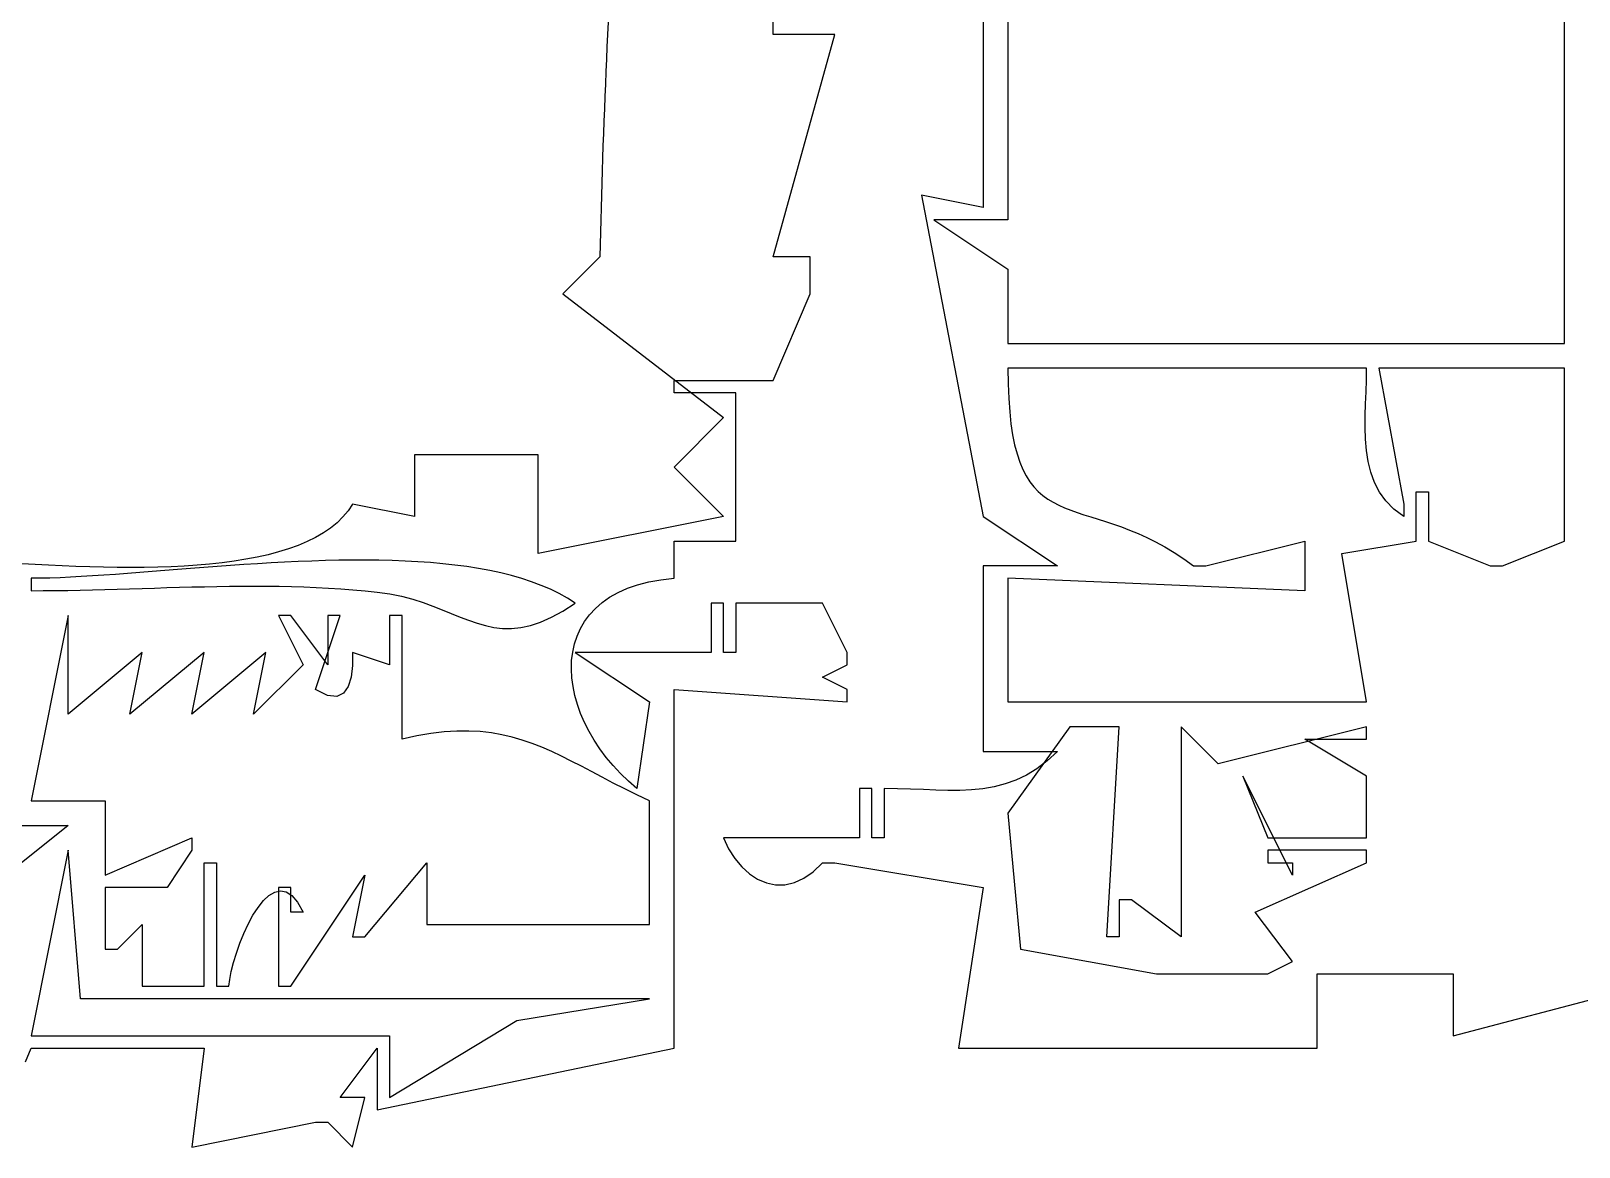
# Model space of a CAD drawing. Header units: metres. Extents: x 249 to 997, y 92 to 756.
# Drawn here: x 459 to 584.2, y 476 to 566.3 of the extents above; entities that cross this region are included whole.
import ezdxf

# ---------------------------------------------------------------- set-up
doc = ezdxf.new("R2010")
doc.units = ezdxf.units.M

msp = doc.modelspace()

# ---------------------------------------------------------------- linework, layer by layer
for p, q in [((583, 541), (583, 591)), ((519, 566), (519, 578)), ((536, 576), (536, 552)), ((538, 577), (538, 551)), ((505.619, 565.993), (505.5729, 564.9895)), ((505.6664, 566.9967), (505.619, 565.993)), ((519, 548), (524, 566)), ((524, 566), (519, 566)), ((505.5729, 564.9895), (505.528, 563.9861)), ((505.528, 563.9861), (505.4843, 562.983)), ((505.4843, 562.983), (505.4419, 561.9802)), ((505.4009, 560.9777), (505.3612, 559.9757)), ((505.4419, 561.9802), (505.4009, 560.9777)), ((505.3612, 559.9757), (505.3228, 558.9741)), ((505.3228, 558.9741), (505.2859, 557.9729)), ((505.2859, 557.9729), (505.2504, 556.9724)), ((505.2164, 555.9724), (505.1838, 554.973)), ((505.2504, 556.9724), (505.2164, 555.9724)), ((505.1838, 554.973), (505.1528, 553.9744)), ((505.1528, 553.9744), (505.1233, 552.9765)), ((505.1233, 552.9765), (505.0954, 551.9794)), ((536, 552), (531, 553)), ((531, 553), (536, 527)), ((505.069, 550.9832), (505.0443, 549.9878)), ((505.0954, 551.9794), (505.069, 550.9832)), ((538, 551), (532, 551)), ((532, 551), (538, 547)), ((505.0443, 549.9878), (505.0213, 548.9934)), ((505.0213, 548.9934), (505, 548)), ((505, 548), (502, 545)), ((522, 548), (519, 548)), ((522, 545), (522, 548)), ((538, 547), (538, 541)), ((502, 545), (515, 535)), ((519, 538), (522, 545)), ((538, 541), (583, 541)), ((538, 539), (538.0153, 537.7231)), ((567, 539), (538, 539)), ((566.9864, 538.0518), (567, 539)), ((583, 539), (568, 539)), ((568, 539), (570, 528)), ((583, 525), (583, 539)), ((511, 537), (511, 538)), ((511, 538), (519, 538)), ((538.0153, 537.7231), (538.0612, 536.5501)), ((566.9177, 536.1254), (566.9545, 537.0914)), ((566.9545, 537.0914), (566.9864, 538.0518)), ((516, 537), (511, 537)), ((516, 525), (516, 537)), ((538.0612, 536.5501), (538.1372, 535.4759)), ((566.8892, 535.1602), (566.9177, 536.1254)), ((515, 535), (511, 531)), ((538.1372, 535.4759), (538.2427, 534.4952)), ((566.8825, 534.2025), (566.8892, 535.1602)), ((538.2427, 534.4952), (538.3775, 533.6029)), ((538.3775, 533.6029), (538.5409, 532.7938)), ((566.9108, 533.2588), (566.8825, 534.2025)), ((538.5409, 532.7938), (538.7327, 532.0628)), ((538.7327, 532.0628), (538.9523, 531.4048)), ((566.9876, 532.3357), (566.9108, 533.2588)), ((567.126, 531.4396), (566.9876, 532.3357)), ((491, 532), (490, 532)), ((490, 532), (490, 527)), ((500, 532), (491, 532)), ((500, 524), (500, 532)), ((511, 531), (515, 527)), ((538.9523, 531.4048), (539.1994, 530.8146)), ((539.1994, 530.8146), (539.4734, 530.2869)), ((567.3396, 530.5773), (567.126, 531.4396)), ((539.4734, 530.2869), (539.774, 529.8167)), ((539.774, 529.8167), (540.1006, 529.3989)), ((567.6415, 529.7551), (567.3396, 530.5773)), ((568.0452, 528.9798), (567.6415, 529.7551)), ((540.1006, 529.3989), (540.4529, 529.0281)), ((540.4529, 529.0281), (540.8305, 528.6994)), ((540.8305, 528.6994), (541.2328, 528.4075)), ((541.2328, 528.4075), (541.6594, 528.1472)), ((568.5639, 528.2578), (568.0452, 528.9798)), ((571, 525), (571, 529)), ((571, 529), (572, 529)), ((572, 529), (572, 525)), ((484.6441, 527.4629), (484.2276, 526.9622)), ((485, 528), (484.6441, 527.4629)), ((490, 527), (485, 528)), ((541.6594, 528.1472), (542.11, 527.9135)), ((542.11, 527.9135), (542.584, 527.7011)), ((542.584, 527.7011), (543.081, 527.505)), ((543.081, 527.505), (543.6006, 527.3199)), ((543.6006, 527.3199), (544.1424, 527.1406)), ((544.1424, 527.1406), (544.7059, 526.9621)), ((569.2111, 527.5956), (568.5639, 528.2578)), ((570, 527), (569.2111, 527.5956)), ((570, 528), (570, 527)), ((483.2225, 526.0656), (482.6391, 525.6675)), ((483.7529, 526.4968), (483.2225, 526.0656)), ((484.2276, 526.9622), (483.7529, 526.4968)), ((515, 527), (500, 524)), ((536, 527), (542, 523)), ((544.7059, 526.9621), (545.2906, 526.7792)), ((545.2906, 526.7792), (545.8961, 526.5867)), ((545.8961, 526.5867), (546.522, 526.3795)), ((546.522, 526.3795), (547.1679, 526.1523)), ((547.1679, 526.1523), (547.8333, 525.9001)), ((547.8333, 525.9001), (548.5177, 525.6177)), ((480.5959, 524.6603), (479.8257, 524.3833)), ((481.3233, 524.966), (480.5959, 524.6603)), ((482.0052, 525.3013), (481.3233, 524.966)), ((482.6391, 525.6675), (482.0052, 525.3013)), ((511, 522), (511, 525)), ((511, 525), (516, 525)), ((548.5177, 525.6177), (549.2207, 525.2999)), ((549.2207, 525.2999), (549.942, 524.9416)), ((549.942, 524.9416), (550.6809, 524.5376)), ((550.6809, 524.5376), (551.4372, 524.0828)), ((554, 523), (562, 525)), ((562, 525), (562, 521)), ((565, 524), (571, 525)), ((572, 525), (577, 523)), ((578, 523), (583, 525)), ((475.42, 523.3875), (474.4458, 523.2584)), ((476.3666, 523.5384), (475.42, 523.3875)), ((477.283, 523.7124), (476.3666, 523.5384)), ((478.1666, 523.9104), (477.283, 523.7124)), ((479.015, 524.1337), (478.1666, 523.9104)), ((479.5097, 523.3027), (478.4094, 523.244)), ((479.8257, 524.3833), (479.015, 524.1337)), ((480.6106, 523.3542), (479.5097, 523.3027)), ((481.7104, 523.3976), (480.6106, 523.3542)), ((482.8075, 523.432), (481.7104, 523.3976)), ((483.9003, 523.4563), (482.8075, 523.432)), ((484.9872, 523.4697), (483.9003, 523.4563)), ((486.0665, 523.4712), (484.9872, 523.4697)), ((487.1368, 523.46), (486.0665, 523.4712)), ((488.1962, 523.4349), (487.1368, 523.46)), ((489.2434, 523.3952), (488.1962, 523.4349)), ((490.2765, 523.3399), (489.2434, 523.3952)), ((491.294, 523.2681), (490.2765, 523.3399)), ((492.2944, 523.1787), (491.294, 523.2681)), ((551.4372, 524.0828), (552.2104, 523.5719)), ((552.2104, 523.5719), (553, 523)), ((567, 512), (565, 524)), ((459.3322, 523.1202), (458.2491, 523.1847)), ((460.4259, 523.0607), (459.3322, 523.1202)), ((460.5345, 522.0236), (459.7508, 522.006)), ((461.5275, 523.0074), (460.4259, 523.0607)), ((461.3493, 522.0518), (460.5345, 522.0236)), ((462.1937, 522.0896), (461.3493, 522.0518)), ((462.6347, 522.9615), (461.5275, 523.0074)), ((463.0661, 522.1362), (462.1937, 522.0896)), ((463.7447, 522.9239), (462.6347, 522.9615)), ((463.9648, 522.1905), (463.0661, 522.1362)), ((464.8552, 522.8959), (463.7447, 522.9239)), ((464.8882, 522.2517), (463.9648, 522.1905)), ((465.9634, 522.8786), (464.8552, 522.8959)), ((465.8347, 522.3188), (464.8882, 522.2517)), ((466.8028, 522.3908), (465.8347, 522.3188)), ((467.0669, 522.8731), (465.9634, 522.8786)), ((467.7907, 522.4669), (466.8028, 522.3908)), ((468.1632, 522.8804), (467.0669, 522.8731)), ((468.7969, 522.5461), (467.7907, 522.4669)), ((469.2497, 522.9018), (468.1632, 522.8804)), ((469.8198, 522.6275), (468.7969, 522.5461)), ((470.3238, 522.9384), (469.2497, 522.9018)), ((470.8578, 522.7101), (469.8198, 522.6275)), ((471.383, 522.9912), (470.3238, 522.9384)), ((471.9092, 522.7929), (470.8578, 522.7101)), ((472.4248, 523.0614), (471.383, 522.9912)), ((472.9724, 522.8752), (471.9092, 522.7929)), ((473.4466, 523.1501), (472.4248, 523.0614)), ((474.0458, 522.9558), (472.9724, 522.8752)), ((474.4458, 523.2584), (473.4466, 523.1501)), ((475.1278, 523.034), (474.0458, 522.9558)), ((476.2169, 523.1087), (475.1278, 523.034)), ((477.3113, 523.179), (476.2169, 523.1087)), ((478.4094, 523.244), (477.3113, 523.179)), ((493.2759, 523.0709), (492.2944, 523.1787)), ((494.237, 522.9438), (493.2759, 523.0709)), ((495.1761, 522.7964), (494.237, 522.9438)), ((496.0915, 522.6277), (495.1761, 522.7964)), ((496.9817, 522.4369), (496.0915, 522.6277)), ((497.845, 522.2229), (496.9817, 522.4369)), ((498.6798, 521.985), (497.845, 522.2229)), ((542, 523), (536, 523)), ((536, 523), (536, 508)), ((553, 523), (554, 523)), ((577, 523), (578, 523)), ((459.7508, 522.006), (459, 522)), ((459, 522), (459, 521)), ((459, 521), (459.9856, 521.0033)), ((459.9856, 521.0033), (460.9749, 521.0127)), ((460.9749, 521.0127), (461.9675, 521.0274)), ((461.9675, 521.0274), (462.9631, 521.0467)), ((462.9631, 521.0467), (463.9615, 521.0698)), ((463.9615, 521.0698), (464.9623, 521.096)), ((464.9623, 521.096), (465.9652, 521.1244)), ((465.9652, 521.1244), (466.9699, 521.1543)), ((466.9699, 521.1543), (467.9762, 521.185)), ((467.9762, 521.185), (468.9838, 521.2157)), ((468.9838, 521.2157), (469.9923, 521.2455)), ((469.9923, 521.2455), (471.0014, 521.2739)), ((471.0014, 521.2739), (472.011, 521.2999)), ((472.011, 521.2999), (473.0206, 521.3228)), ((473.0206, 521.3228), (474.03, 521.3418)), ((474.03, 521.3418), (475.0389, 521.3563)), ((475.0389, 521.3563), (476.047, 521.3653)), ((476.047, 521.3653), (477.054, 521.3683)), ((477.054, 521.3683), (478.0597, 521.3643)), ((478.0597, 521.3643), (479.0636, 521.3526)), ((479.0636, 521.3526), (480.0655, 521.3325)), ((480.0655, 521.3325), (481.0652, 521.3032)), ((481.0652, 521.3032), (482.0623, 521.2639)), ((482.0623, 521.2639), (483.0566, 521.2139)), ((483.0566, 521.2139), (484.0477, 521.1524)), ((484.0477, 521.1524), (485.0354, 521.0786)), ((485.0354, 521.0786), (486.0193, 520.9918)), ((486.0193, 520.9918), (486.9992, 520.8912)), ((486.9992, 520.8912), (488.0179, 520.7458)), ((499.4845, 521.722), (498.6798, 521.985)), ((500.2574, 521.4332), (499.4845, 521.722)), ((500.9971, 521.1175), (500.2574, 521.4332)), ((501.7018, 520.774), (500.9971, 521.1175)), ((502.37, 520.4018), (501.7018, 520.774)), ((505.7837, 520.4752), (506.4661, 520.8607)), ((506.4661, 520.8607), (507.2217, 521.1979)), ((507.2217, 521.1979), (508.0515, 521.4836)), ((508.0515, 521.4836), (508.957, 521.7146)), ((508.957, 521.7146), (509.9394, 521.8878)), ((509.9394, 521.8878), (511, 522)), ((562, 521), (538, 522)), ((538, 522), (538, 512)), ((488.0179, 520.7458), (488.9701, 520.5492)), ((488.9701, 520.5492), (489.8631, 520.3115)), ((489.8631, 520.3115), (490.7042, 520.0432)), ((490.7042, 520.0432), (491.5005, 519.7545)), ((491.5005, 519.7545), (492.2593, 519.4558)), ((502.0059, 519.3554), (503, 520)), ((503, 520), (502.37, 520.4018)), ((504.1618, 519.0606), (504.6328, 519.572)), ((504.6328, 519.572), (505.173, 520.0446)), ((505.173, 520.0446), (505.7837, 520.4752)), ((515, 520), (514, 520)), ((514, 520), (514, 516)), ((515, 516), (515, 520)), ((523, 520), (516, 520)), ((516, 520), (516, 516)), ((525, 516), (523, 520)), ((462, 519), (459, 504)), ((462, 511), (462, 519)), ((480, 519), (479, 519)), ((479, 519), (481, 515)), ((483, 515), (480, 519)), ((482, 513), (484, 519)), ((484, 519), (483, 519)), ((483, 519), (483, 515)), ((489, 519), (488, 519)), ((488, 519), (488, 515)), ((489, 509), (489, 519)), ((492.2593, 519.4558), (492.9879, 519.1574)), ((492.9879, 519.1574), (493.6935, 518.8695)), ((493.6935, 518.8695), (494.3832, 518.6026)), ((494.3832, 518.6026), (495.0645, 518.367)), ((495.0645, 518.367), (495.7444, 518.1729)), ((499.378, 518.1873), (500.2022, 518.4594)), ((500.2022, 518.4594), (501.0757, 518.8453)), ((501.0757, 518.8453), (502.0059, 519.3554)), ((503.4224, 517.9343), (503.7588, 518.5137)), ((503.7588, 518.5137), (504.1618, 519.0606)), ((495.7444, 518.1729), (496.4303, 518.0307)), ((496.4303, 518.0307), (497.1293, 517.9507)), ((497.1293, 517.9507), (497.8488, 517.9433)), ((497.8488, 517.9433), (498.5959, 518.0187)), ((498.5959, 518.0187), (499.378, 518.1873)), ((502.9446, 516.6911), (503.1514, 517.3257)), ((503.1514, 517.3257), (503.4224, 517.9343)), ((468, 516), (462, 511)), ((473, 516), (467, 511)), ((467, 511), (468, 516)), ((478, 516), (472, 511)), ((472, 511), (473, 516)), ((477, 511), (478, 516)), ((485, 516), (484.9864, 514.951)), ((488, 515), (485, 516)), ((502.7181, 515.3565), (502.8006, 516.0336)), ((502.8006, 516.0336), (502.9446, 516.6911)), ((514, 516), (503, 516)), ((503, 516), (509, 512)), ((516, 516), (515, 516)), ((525, 515), (525, 516)), ((481, 515), (477, 511)), ((484.9864, 514.951), (484.8806, 514.0137)), ((502.6959, 514.6628), (502.7181, 515.3565)), ((502.7328, 513.9558), (502.6959, 514.6628)), ((523, 514), (525, 515)), ((484.6549, 513.2452), (484.2817, 512.7026)), ((484.8806, 514.0137), (484.6549, 513.2452)), ((502.8273, 513.2387), (502.7328, 513.9558)), ((525, 513), (523, 514)), ((482.9819, 512.5229), (482, 513)), ((483.7333, 512.4428), (482.9819, 512.5229)), ((484.2817, 512.7026), (483.7333, 512.4428)), ((502.9784, 512.5146), (502.8273, 513.2387)), ((503.1846, 511.7867), (502.9784, 512.5146)), ((509, 512), (508, 505)), ((511, 484), (511, 513)), ((511, 513), (525, 512)), ((525, 512), (525, 513)), ((538, 512), (567, 512)), ((503.4446, 511.0582), (503.1846, 511.7867)), ((503.7573, 510.3323), (503.4446, 511.0582)), ((492.4125, 509.577), (491.3373, 509.4505)), ((493.4328, 509.6418), (492.4125, 509.577)), ((494.4042, 509.6484), (493.4328, 509.6418)), ((495.3324, 509.5999), (494.4042, 509.6484)), ((496.2232, 509.4996), (495.3324, 509.5999)), ((497.0822, 509.3508), (496.2232, 509.4996)), ((504.1214, 509.6122), (503.7573, 510.3323)), ((504.5355, 508.901), (504.1214, 509.6122)), ((543, 510), (538, 503)), ((547, 510), (543, 510)), ((546, 493), (547, 510)), ((555, 507), (552, 510)), ((552, 510), (552, 493)), ((567, 510), (555, 507)), ((567, 509), (567, 510)), ((490.2018, 509.2593), (489, 509)), ((491.3373, 509.4505), (490.2018, 509.2593)), ((497.9152, 509.1567), (497.0822, 509.3508)), ((498.7281, 508.9207), (497.9152, 509.1567)), ((499.5265, 508.6459), (498.7281, 508.9207)), ((500.3161, 508.3356), (499.5265, 508.6459)), ((501.1029, 507.9932), (500.3161, 508.3356)), ((504.9984, 508.202), (504.5355, 508.901)), ((567, 506), (562, 509)), ((562, 509), (567, 509)), ((501.8924, 507.6218), (501.1029, 507.9932)), ((502.6905, 507.2247), (501.8924, 507.6218)), ((503.5029, 506.8052), (502.6905, 507.2247)), ((505.5088, 507.5182), (504.9984, 508.202)), ((506.0654, 506.853), (505.5088, 507.5182)), ((536, 508), (542, 508)), ((541.1784, 507.2359), (540.3455, 506.6022)), ((542, 508), (541.1784, 507.2359)), ((504.3354, 506.3665), (503.5029, 506.8052)), ((505.1936, 505.9119), (504.3354, 506.3665)), ((506.0835, 505.4447), (505.1936, 505.9119)), ((506.667, 506.2094), (506.0654, 506.853)), ((507.3123, 505.5907), (506.667, 506.2094)), ((539.5001, 506.0872), (538.6413, 505.6796)), ((540.3455, 506.6022), (539.5001, 506.0872)), ((561, 498), (557, 506)), ((557, 506), (559, 501)), ((567, 501), (567, 506)), ((507.0107, 504.9682), (506.0835, 505.4447)), ((507.9809, 504.4855), (507.0107, 504.9682)), ((508, 505), (507.3123, 505.5907)), ((509, 504), (507.9809, 504.4855)), ((527, 505), (526, 505)), ((526, 505), (526, 501)), ((527, 501), (527, 505)), ((529.0771, 504.9838), (528, 505)), ((528, 505), (528, 501)), ((530.1292, 504.9489), (529.0771, 504.9838)), ((531.1572, 504.9066), (530.1292, 504.9489)), ((532.1621, 504.8684), (531.1572, 504.9066)), ((533.1452, 504.8458), (532.1621, 504.8684)), ((534.1073, 504.8502), (533.1452, 504.8458)), ((535.0495, 504.8932), (534.1073, 504.8502)), ((535.973, 504.9862), (535.0495, 504.8932)), ((536.8787, 505.1406), (535.973, 504.9862)), ((537.7678, 505.3679), (536.8787, 505.1406)), ((538.6413, 505.6796), (537.7678, 505.3679)), ((459, 504), (465, 504)), ((465, 504), (465, 498)), ((509, 494), (509, 504)), ((457, 502), (462, 502)), ((462, 502), (457, 498)), ((538, 503), (539, 492)), ((465, 498), (472, 501)), ((472, 501), (472, 500)), ((526, 501), (515, 501)), ((515, 501), (515.4137, 500.1215)), ((528, 501), (527, 501)), ((559, 501), (567, 501)), ((462, 500), (459, 485)), ((463, 488), (462, 500)), ((472, 500), (470, 497)), ((515.4137, 500.1215), (515.9062, 499.3389)), ((567, 500), (559, 500)), ((559, 500), (559, 499)), ((567, 499), (567, 500)), ((473, 489), (473, 499)), ((473, 499), (474, 499)), ((474, 499), (474, 489)), ((486, 493), (491, 499)), ((491, 499), (491, 494)), ((515.9062, 499.3389), (516.4676, 498.6623)), ((516.4676, 498.6623), (517.0882, 498.1017)), ((521.5018, 497.7375), (522.2607, 498.2705)), ((522.2607, 498.2705), (523, 499)), ((523, 499), (524, 499)), ((524, 499), (536, 497)), ((558, 495), (567, 499)), ((559, 499), (561, 499)), ((561, 499), (561, 498)), ((470, 497), (465, 497)), ((465, 497), (465, 492)), ((480, 497), (479, 497)), ((479, 497), (479, 489)), ((480, 489), (486, 498)), ((480, 495), (480, 497)), ((486, 498), (485, 493)), ((517.0882, 498.1017), (517.758, 497.6672)), ((517.758, 497.6672), (518.4672, 497.3688)), ((518.4672, 497.3688), (519.2061, 497.2166)), ((519.2061, 497.2166), (519.9647, 497.2206)), ((519.9647, 497.2206), (520.7332, 497.3909)), ((520.7332, 497.3909), (521.5018, 497.7375)), ((536, 497), (534, 484)), ((477.3619, 495.3851), (477.7946, 495.9286)), ((477.7946, 495.9286), (478.2433, 496.351)), ((478.2433, 496.351), (478.7033, 496.6284)), ((478.7033, 496.6284), (479.1696, 496.7367)), ((479.1696, 496.7367), (479.6373, 496.6519)), ((479.6373, 496.6519), (480.1015, 496.3502)), ((480.1015, 496.3502), (480.5574, 495.8076)), ((480.5574, 495.8076), (481, 495)), ((548, 496), (547, 496)), ((547, 496), (547, 493)), ((552, 493), (548, 496)), ((476.5644, 494.0307), (476.9502, 494.7445)), ((476.9502, 494.7445), (477.3619, 495.3851)), ((481, 495), (480, 495)), ((561, 491), (558, 495)), ((466, 492), (468, 494)), ((468, 494), (468, 489)), ((475.8901, 492.4796), (476.2094, 493.2678)), ((476.2094, 493.2678), (476.5644, 494.0307)), ((491, 494), (509, 494)), ((465, 492), (466, 492)), ((475.6113, 491.6902), (475.8901, 492.4796)), ((485, 493), (486, 493)), ((539, 492), (550, 490)), ((547, 493), (546, 493)), ((475.1951, 490.2037), (475.3781, 490.9236)), ((475.3781, 490.9236), (475.6113, 491.6902)), ((559, 490), (561, 491)), ((475, 489), (475.0675, 489.5545)), ((475.0675, 489.5545), (475.1951, 490.2037)), ((550, 490), (559, 490)), ((563, 484), (563, 490)), ((563, 490), (574, 490)), ((574, 490), (574, 485)), ((574, 485), (593, 490)), ((468, 489), (473, 489)), ((474, 489), (475, 489)), ((479, 489), (480, 489)), ((509, 488), (463, 488)), ((498.2716, 486.2315), (509, 488)), ((488, 480), (498.2716, 486.2315)), ((459, 485), (488, 485)), ((488, 485), (488, 480)), ((458.5665, 482.8852), (459, 484)), ((459, 484), (473, 484)), ((473, 484), (472, 476)), ((484, 480), (487, 484)), ((487, 484), (487, 479)), ((487, 479), (511, 484)), ((534, 484), (563, 484)), ((486, 480), (484, 480)), ((485, 476), (486, 480)), ((472, 476), (482, 478)), ((482, 478), (483, 478)), ((483, 478), (485, 476))]:
    msp.add_line(p, q)

doc.saveas('drawing.dxf')
